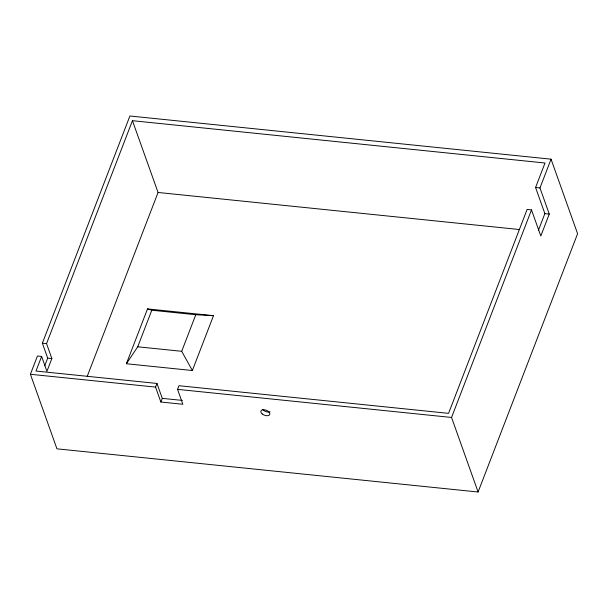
<?xml version="1.0" encoding="UTF-8"?>
<svg xmlns="http://www.w3.org/2000/svg" width="608" height="608" viewBox="0 0 608 608"><rect width="100%" height="100%" fill="white"/><g stroke="black" fill="none" stroke-linecap="round" stroke-linejoin="round"><path stroke-width="0.91" d="M44.726 365.788L47.682 358.104L42.37 343.201L129.907 115.991L551.053 159.174L577.6 233.723L478.093 492.009L56.947 448.826L30.4 374.277L37.445 355.992L41.625 356.425L46.93 371.336L51.862 358.538L46.55 343.626L132.438 120.696L545.011 163.005L535.572 187.5L544.867 213.606L538.445 230.28M41.625 356.425L35.986 371.047L156.963 383.45L162.275 398.362L160.862 402.017L182.856 404.274L177.551 389.363L178.957 385.708L448.56 413.356L527.121 209.441L531.514 209.889L540.816 235.995L549.267 214.062L539.972 187.956L551.053 159.174M87.233 376.337L158.072 192.47L132.438 120.696M126.38 363.751L147.508 308.902L213.492 315.674L192.364 370.515L126.38 363.751L137.712 346.796L151.802 310.232L195.791 314.739L213.492 315.674M160.862 402.017L155.557 387.106L156.963 383.45M192.364 370.515L181.701 351.302L195.791 314.739M478.093 492.009L451.546 417.46L531.514 209.889M535.572 187.5L539.972 187.956M544.867 213.606L549.267 214.062M158.072 192.47L519.468 229.528M137.712 346.796L181.701 351.302M42.37 343.201L46.55 343.626M47.682 358.104L51.862 358.538M30.4 374.277L155.557 387.106M177.551 389.363L451.546 417.46M162.275 398.362L182.438 400.429M147.508 308.902L151.802 310.232M270.02 411.829A4.742 2.668 21.1 0 1 262.884 409.549M262.215 413.964A4.742 2.668 21.1 0 0 269.739 414.504A4.742 2.668 21.1 0 0 264.077 409.731A4.742 2.668 21.1 0 0 262.215 413.964"/></g></svg>
